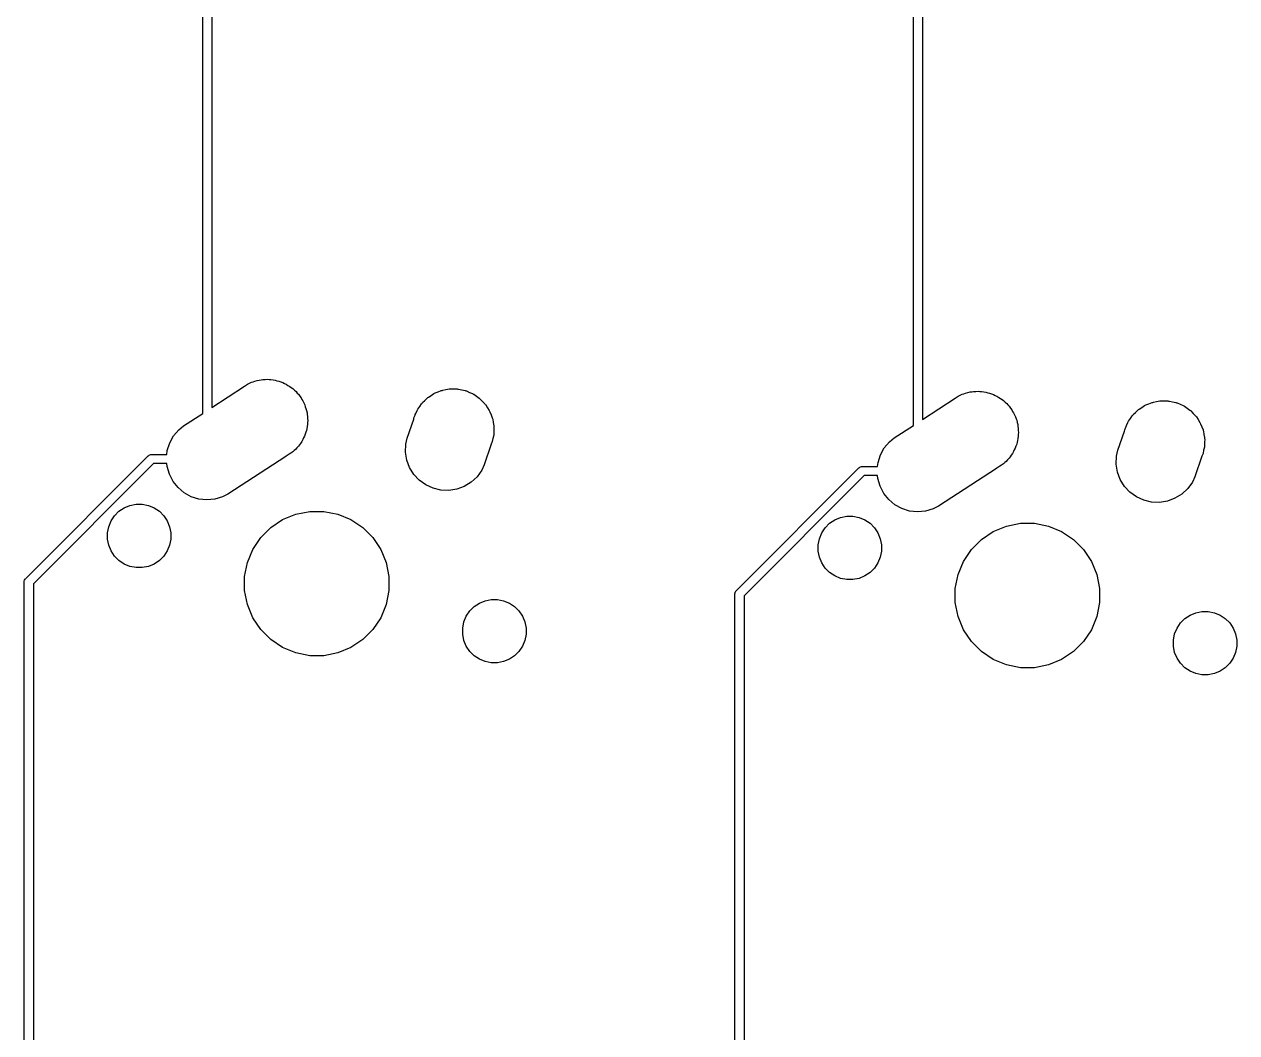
# Model space of a CAD drawing. Extents: x -662 to -203, y -195 to -58.
# Drawn here: x -468.18 to -434.68, y -121.09 to -93.24 of the extents above; entities that cross this region are included whole.
import ezdxf

# ---------------------------------------------------------------- set-up
doc = ezdxf.new("R2010")
doc.units = 0
doc.layers.add('BLACK', color=7, linetype='CONTINUOUS')

msp = doc.modelspace()

# ---------------------------------------------------------------- linework, layer by layer
at = {"layer": 'BLACK', "linetype": 'CONTINUOUS'}
for p, q in [((-463.246, -103.984), (-463.246, -90.2418)), ((-462.992, -90.2881), (-462.992, -103.819)), ((-443.612, -104.314), (-443.612, -90.5721)), ((-443.358, -90.6184), (-443.358, -104.149)), ((-462.009, -103.176), (-461.951, -103.152)), ((-461.951, -103.152), (-461.896, -103.124)), ((-461.896, -103.124), (-461.849, -103.11)), ((-461.849, -103.11), (-461.804, -103.091)), ((-461.804, -103.091), (-461.743, -103.079)), ((-461.743, -103.079), (-461.684, -103.062)), ((-461.684, -103.062), (-461.635, -103.058)), ((-461.635, -103.058), (-461.586, -103.048)), ((-461.586, -103.048), (-461.524, -103.048)), ((-461.524, -103.048), (-461.463, -103.043)), ((-461.463, -103.043), (-461.414, -103.048)), ((-461.414, -103.048), (-461.365, -103.048)), ((-461.365, -103.048), (-461.304, -103.06)), ((-461.304, -103.06), (-461.243, -103.067)), ((-461.243, -103.067), (-461.196, -103.082)), ((-461.196, -103.082), (-461.147, -103.091)), ((-461.147, -103.091), (-461.09, -103.115)), ((-461.09, -103.115), (-461.031, -103.134)), ((-461.031, -103.134), (-460.988, -103.157)), ((-460.988, -103.157), (-460.943, -103.176)), ((-462.992, -103.819), (-462.095, -103.234)), ((-462.095, -103.234), (-462.009, -103.176)), ((-460.943, -103.176), (-460.891, -103.211)), ((-460.891, -103.211), (-460.837, -103.24)), ((-460.837, -103.24), (-460.799, -103.272)), ((-460.799, -103.272), (-460.758, -103.299)), ((-460.758, -103.299), (-460.715, -103.343)), ((-460.715, -103.343), (-460.667, -103.383)), ((-460.667, -103.383), (-460.637, -103.421)), ((-460.637, -103.421), (-460.602, -103.456)), ((-460.602, -103.456), (-460.567, -103.507)), ((-457.013, -103.535), (-456.936, -103.488)), ((-456.936, -103.488), (-456.861, -103.437)), ((-456.861, -103.437), (-456.842, -103.43)), ((-456.842, -103.43), (-456.824, -103.419)), ((-456.824, -103.419), (-456.74, -103.387)), ((-456.74, -103.387), (-456.656, -103.353)), ((-456.656, -103.353), (-456.636, -103.349)), ((-456.636, -103.349), (-456.617, -103.341)), ((-456.617, -103.341), (-456.527, -103.327)), ((-456.527, -103.327), (-456.439, -103.309)), ((-456.439, -103.309), (-456.418, -103.309)), ((-456.418, -103.309), (-456.398, -103.306)), ((-456.398, -103.306), (-456.308, -103.309)), ((-456.308, -103.309), (-456.217, -103.309)), ((-456.217, -103.309), (-456.197, -103.313)), ((-456.197, -103.313), (-456.176, -103.314)), ((-456.176, -103.314), (-456.088, -103.335)), ((-456.088, -103.335), (-456, -103.353)), ((-456, -103.353), (-455.981, -103.36)), ((-455.981, -103.36), (-455.961, -103.365)), ((-455.961, -103.365), (-455.879, -103.403)), ((-455.879, -103.403), (-455.795, -103.437)), ((-455.795, -103.437), (-455.778, -103.449)), ((-455.778, -103.449), (-455.759, -103.457)), ((-455.759, -103.457), (-455.686, -103.51)), ((-442.375, -103.506), (-442.318, -103.483)), ((-442.318, -103.483), (-442.263, -103.454)), ((-442.263, -103.454), (-442.216, -103.44)), ((-442.216, -103.44), (-442.17, -103.422)), ((-442.17, -103.422), (-442.109, -103.409)), ((-442.109, -103.409), (-442.05, -103.392)), ((-442.05, -103.392), (-442.001, -103.388)), ((-442.001, -103.388), (-441.953, -103.378)), ((-441.953, -103.378), (-441.891, -103.378)), ((-441.891, -103.378), (-441.829, -103.373)), ((-441.829, -103.373), (-441.78, -103.378)), ((-441.78, -103.378), (-441.731, -103.378)), ((-441.731, -103.378), (-441.671, -103.39)), ((-441.671, -103.39), (-441.609, -103.397)), ((-441.609, -103.397), (-441.562, -103.412)), ((-441.562, -103.412), (-441.514, -103.422)), ((-441.514, -103.422), (-441.457, -103.445)), ((-441.457, -103.445), (-441.398, -103.464)), ((-441.398, -103.464), (-441.355, -103.488)), ((-441.355, -103.488), (-441.309, -103.506)), ((-460.567, -103.507), (-460.529, -103.556)), ((-460.529, -103.556), (-460.506, -103.599)), ((-460.506, -103.599), (-460.479, -103.64)), ((-460.479, -103.64), (-460.455, -103.697)), ((-460.455, -103.697), (-460.426, -103.752)), ((-460.426, -103.752), (-460.413, -103.8)), ((-460.413, -103.8), (-460.394, -103.845)), ((-457.305, -103.866), (-457.252, -103.792)), ((-457.252, -103.792), (-457.202, -103.717)), ((-457.202, -103.717), (-457.187, -103.703)), ((-457.187, -103.703), (-457.175, -103.686)), ((-457.175, -103.686), (-457.109, -103.624)), ((-457.109, -103.624), (-457.045, -103.56)), ((-457.045, -103.56), (-457.028, -103.549)), ((-457.028, -103.549), (-457.013, -103.535)), ((-455.686, -103.51), (-455.611, -103.56)), ((-455.611, -103.56), (-455.596, -103.575)), ((-455.596, -103.575), (-455.58, -103.587)), ((-455.58, -103.587), (-455.518, -103.653)), ((-455.518, -103.653), (-455.454, -103.717)), ((-455.454, -103.717), (-455.443, -103.734)), ((-455.443, -103.734), (-455.429, -103.749)), ((-455.429, -103.749), (-455.381, -103.826)), ((-455.381, -103.826), (-455.331, -103.901)), ((-443.358, -104.149), (-442.462, -103.564)), ((-442.462, -103.564), (-442.375, -103.506)), ((-441.309, -103.506), (-441.258, -103.541)), ((-441.258, -103.541), (-441.203, -103.571)), ((-441.203, -103.571), (-441.166, -103.602)), ((-441.166, -103.602), (-441.125, -103.63)), ((-441.125, -103.63), (-441.081, -103.673)), ((-441.081, -103.673), (-441.034, -103.713)), ((-441.034, -103.713), (-441.003, -103.751)), ((-441.003, -103.751), (-440.968, -103.786)), ((-440.968, -103.786), (-440.934, -103.838)), ((-437.379, -103.865), (-437.302, -103.818)), ((-437.302, -103.818), (-437.227, -103.768)), ((-437.227, -103.768), (-437.208, -103.76)), ((-437.208, -103.76), (-437.191, -103.749)), ((-437.191, -103.749), (-437.106, -103.717)), ((-437.106, -103.717), (-437.022, -103.683)), ((-437.022, -103.683), (-437.002, -103.679)), ((-437.002, -103.679), (-436.983, -103.672)), ((-436.983, -103.672), (-436.894, -103.657)), ((-436.894, -103.657), (-436.805, -103.64)), ((-436.805, -103.64), (-436.785, -103.64)), ((-436.785, -103.64), (-436.764, -103.636)), ((-436.764, -103.636), (-436.674, -103.64)), ((-436.674, -103.64), (-436.584, -103.64)), ((-436.584, -103.64), (-436.563, -103.644)), ((-436.563, -103.644), (-436.543, -103.644)), ((-436.543, -103.644), (-436.455, -103.665)), ((-436.455, -103.665), (-436.366, -103.683)), ((-436.366, -103.683), (-436.347, -103.691)), ((-436.347, -103.691), (-436.327, -103.695)), ((-436.327, -103.695), (-436.245, -103.733)), ((-436.245, -103.733), (-436.161, -103.768)), ((-436.161, -103.768), (-436.144, -103.779)), ((-436.144, -103.779), (-436.126, -103.788)), ((-436.126, -103.788), (-436.052, -103.84)), ((-463.78, -104.332), (-463.246, -103.984)), ((-460.394, -103.845), (-460.382, -103.906)), ((-460.382, -103.906), (-460.364, -103.965)), ((-460.364, -103.965), (-460.36, -104.014)), ((-460.36, -104.014), (-460.351, -104.062)), ((-460.351, -104.062), (-460.351, -104.124)), ((-460.351, -104.124), (-460.345, -104.186)), ((-457.599, -104.671), (-457.416, -104.141)), ((-457.416, -104.141), (-457.41, -104.106)), ((-457.41, -104.106), (-457.381, -104.036)), ((-457.381, -104.036), (-457.374, -104.017)), ((-457.374, -104.017), (-457.359, -103.985)), ((-457.359, -103.985), (-457.325, -103.901)), ((-457.325, -103.901), (-457.313, -103.884)), ((-457.313, -103.884), (-457.305, -103.866)), ((-455.331, -103.901), (-455.323, -103.92)), ((-455.323, -103.92), (-455.312, -103.938)), ((-455.312, -103.938), (-455.281, -104.023)), ((-455.281, -104.023), (-455.246, -104.106)), ((-455.246, -104.106), (-455.242, -104.126)), ((-455.242, -104.126), (-455.235, -104.145)), ((-455.235, -104.145), (-455.22, -104.235)), ((-440.934, -103.838), (-440.895, -103.886)), ((-440.895, -103.886), (-440.872, -103.93)), ((-440.872, -103.93), (-440.845, -103.97)), ((-440.845, -103.97), (-440.821, -104.028)), ((-440.821, -104.028), (-440.793, -104.083)), ((-440.793, -104.083), (-440.779, -104.13)), ((-440.779, -104.13), (-440.76, -104.175)), ((-437.671, -104.196), (-437.618, -104.123)), ((-437.618, -104.123), (-437.568, -104.047)), ((-437.568, -104.047), (-437.554, -104.033)), ((-437.554, -104.033), (-437.542, -104.016)), ((-437.542, -104.016), (-437.475, -103.955)), ((-437.475, -103.955), (-437.411, -103.891)), ((-437.411, -103.891), (-437.394, -103.879)), ((-437.394, -103.879), (-437.379, -103.865)), ((-436.052, -103.84), (-435.977, -103.891)), ((-435.977, -103.891), (-435.963, -103.905)), ((-435.963, -103.905), (-435.946, -103.917)), ((-435.946, -103.917), (-435.884, -103.983)), ((-435.884, -103.983), (-435.82, -104.047)), ((-435.82, -104.047), (-435.809, -104.064)), ((-435.809, -104.064), (-435.795, -104.079)), ((-435.795, -104.079), (-435.748, -104.156)), ((-435.748, -104.156), (-435.697, -104.232)), ((-464.052, -104.606), (-463.909, -104.436)), ((-463.909, -104.436), (-463.78, -104.332)), ((-460.394, -104.501), (-460.418, -104.558)), ((-460.384, -104.453), (-460.394, -104.501)), ((-460.369, -104.406), (-460.384, -104.453)), ((-460.363, -104.345), (-460.369, -104.406)), ((-460.351, -104.284), (-460.363, -104.345)), ((-460.345, -104.186), (-460.351, -104.235)), ((-460.351, -104.235), (-460.351, -104.284)), ((-455.22, -104.235), (-455.203, -104.324)), ((-455.203, -104.324), (-455.203, -104.344)), ((-455.203, -104.344), (-455.2, -104.364)), ((-455.2, -104.364), (-455.203, -104.455)), ((-455.203, -104.455), (-455.203, -104.545)), ((-444.146, -104.662), (-443.612, -104.314)), ((-440.76, -104.175), (-440.748, -104.236)), ((-440.748, -104.236), (-440.731, -104.295)), ((-440.731, -104.295), (-440.727, -104.344)), ((-440.727, -104.344), (-440.717, -104.393)), ((-440.717, -104.393), (-440.717, -104.454)), ((-440.717, -104.454), (-440.712, -104.516)), ((-437.965, -105.002), (-437.783, -104.471)), ((-437.783, -104.471), (-437.776, -104.436)), ((-437.776, -104.436), (-437.747, -104.366)), ((-437.747, -104.366), (-437.74, -104.347)), ((-437.74, -104.347), (-437.726, -104.315)), ((-437.726, -104.315), (-437.691, -104.232)), ((-437.691, -104.232), (-437.68, -104.215)), ((-437.68, -104.215), (-437.671, -104.196)), ((-435.697, -104.232), (-435.69, -104.251)), ((-435.69, -104.251), (-435.679, -104.268)), ((-435.679, -104.268), (-435.647, -104.353)), ((-435.647, -104.353), (-435.613, -104.436)), ((-435.613, -104.436), (-435.609, -104.457)), ((-435.609, -104.457), (-435.601, -104.476)), ((-435.601, -104.476), (-435.587, -104.565)), ((-464.225, -105.011), (-464.158, -104.8)), ((-464.158, -104.8), (-464.052, -104.606)), ((-460.543, -104.812), (-460.574, -104.849)), ((-460.513, -104.757), (-460.543, -104.812)), ((-460.479, -104.706), (-460.513, -104.757)), ((-460.46, -104.661), (-460.479, -104.706)), ((-460.436, -104.617), (-460.46, -104.661)), ((-460.418, -104.558), (-460.436, -104.617)), ((-457.645, -105.054), (-457.637, -104.833)), ((-457.637, -104.833), (-457.599, -104.671)), ((-455.275, -104.833), (-455.47, -105.402)), ((-455.246, -104.762), (-455.275, -104.833)), ((-455.228, -104.674), (-455.246, -104.762)), ((-455.208, -104.586), (-455.228, -104.674)), ((-455.207, -104.565), (-455.208, -104.586)), ((-455.203, -104.545), (-455.207, -104.565)), ((-444.418, -104.936), (-444.276, -104.766)), ((-444.276, -104.766), (-444.146, -104.662)), ((-440.76, -104.831), (-440.784, -104.889)), ((-440.751, -104.783), (-440.76, -104.831)), ((-440.736, -104.736), (-440.751, -104.783)), ((-440.729, -104.675), (-440.736, -104.736)), ((-440.717, -104.614), (-440.729, -104.675)), ((-440.712, -104.516), (-440.717, -104.565)), ((-440.717, -104.565), (-440.717, -104.614)), ((-435.587, -104.565), (-435.569, -104.654)), ((-435.569, -104.654), (-435.569, -104.674)), ((-435.569, -104.674), (-435.566, -104.695)), ((-435.566, -104.695), (-435.569, -104.785)), ((-435.569, -104.785), (-435.569, -104.875)), ((-468.135, -108.542), (-464.751, -105.159)), ((-464.751, -105.159), (-464.747, -105.154)), ((-464.747, -105.154), (-464.728, -105.138)), ((-464.728, -105.138), (-464.706, -105.126)), ((-464.706, -105.126), (-464.682, -105.119)), ((-464.682, -105.119), (-464.663, -105.117)), ((-464.663, -105.117), (-464.657, -105.117)), ((-464.657, -105.117), (-464.651, -105.117)), ((-464.651, -105.117), (-464.237, -105.117)), ((-464.237, -105.117), (-464.225, -105.011)), ((-460.949, -105.172), (-462.551, -106.217)), ((-460.943, -105.17), (-460.949, -105.172)), ((-460.856, -105.112), (-460.943, -105.17)), ((-460.815, -105.085), (-460.856, -105.112)), ((-460.81, -105.081), (-460.815, -105.085)), ((-460.758, -105.047), (-460.81, -105.081)), ((-460.724, -105.012), (-460.758, -105.047)), ((-460.685, -104.981), (-460.724, -105.012)), ((-460.646, -104.934), (-460.685, -104.981)), ((-460.602, -104.89), (-460.646, -104.934)), ((-460.574, -104.849), (-460.602, -104.89)), ((-457.61, -105.273), (-457.645, -105.054)), ((-444.591, -105.341), (-444.525, -105.13)), ((-444.525, -105.13), (-444.418, -104.936)), ((-440.909, -105.142), (-440.941, -105.18)), ((-440.88, -105.088), (-440.909, -105.142)), ((-440.845, -105.036), (-440.88, -105.088)), ((-440.826, -104.991), (-440.845, -105.036)), ((-440.803, -104.948), (-440.826, -104.991)), ((-440.784, -104.889), (-440.803, -104.948)), ((-438.011, -105.385), (-438.003, -105.163)), ((-438.003, -105.163), (-437.965, -105.002)), ((-435.642, -105.163), (-435.837, -105.732)), ((-435.613, -105.093), (-435.642, -105.163)), ((-435.595, -105.004), (-435.613, -105.093)), ((-435.574, -104.916), (-435.595, -105.004)), ((-435.573, -104.895), (-435.574, -104.916)), ((-435.569, -104.875), (-435.573, -104.895)), ((-464.605, -105.371), (-467.922, -108.689)), ((-464.237, -105.371), (-464.605, -105.371)), ((-464.23, -105.452), (-464.237, -105.371)), ((-464.168, -105.665), (-464.23, -105.452)), ((-457.532, -105.481), (-457.61, -105.273)), ((-457.416, -105.669), (-457.532, -105.481)), ((-455.47, -105.402), (-455.54, -105.553)), ((-448.501, -108.872), (-445.118, -105.489)), ((-445.118, -105.489), (-445.114, -105.484)), ((-445.114, -105.484), (-445.095, -105.468)), ((-445.095, -105.468), (-445.073, -105.457)), ((-445.073, -105.457), (-445.049, -105.449)), ((-445.049, -105.449), (-445.03, -105.448)), ((-445.03, -105.448), (-445.024, -105.447)), ((-445.024, -105.447), (-445.017, -105.448)), ((-445.017, -105.448), (-444.603, -105.448)), ((-444.603, -105.448), (-444.591, -105.341)), ((-441.315, -105.503), (-442.917, -106.547)), ((-441.309, -105.5), (-441.315, -105.503)), ((-441.223, -105.442), (-441.309, -105.5)), ((-441.181, -105.416), (-441.223, -105.442)), ((-441.176, -105.412), (-441.181, -105.416)), ((-441.125, -105.377), (-441.176, -105.412)), ((-441.09, -105.342), (-441.125, -105.377)), ((-441.052, -105.312), (-441.09, -105.342)), ((-441.012, -105.264), (-441.052, -105.312)), ((-440.968, -105.22), (-441.012, -105.264)), ((-440.941, -105.18), (-440.968, -105.22)), ((-437.976, -105.603), (-438.011, -105.385)), ((-464.066, -105.862), (-464.168, -105.665)), ((-457.265, -105.832), (-457.416, -105.669)), ((-457.085, -105.961), (-457.265, -105.832)), ((-455.669, -105.732), (-455.831, -105.883)), ((-455.54, -105.553), (-455.669, -105.732)), ((-444.971, -105.702), (-448.289, -109.019)), ((-444.604, -105.702), (-444.971, -105.702)), ((-444.597, -105.782), (-444.604, -105.702)), ((-444.535, -105.995), (-444.597, -105.782)), ((-437.899, -105.811), (-437.976, -105.603)), ((-437.782, -106), (-437.899, -105.811)), ((-435.837, -105.732), (-435.906, -105.883)), ((-463.927, -106.034), (-464.066, -105.862)), ((-463.758, -106.177), (-463.927, -106.034)), ((-463.563, -106.284), (-463.758, -106.177)), ((-456.884, -106.053), (-457.085, -105.961)), ((-456.668, -106.104), (-456.884, -106.053)), ((-456.446, -106.112), (-456.668, -106.104)), ((-456.228, -106.077), (-456.446, -106.112)), ((-456.02, -106), (-456.228, -106.077)), ((-455.831, -105.883), (-456.02, -106)), ((-444.432, -106.192), (-444.535, -105.995)), ((-437.631, -106.162), (-437.782, -106)), ((-437.452, -106.292), (-437.631, -106.162)), ((-436.036, -106.063), (-436.198, -106.214)), ((-435.906, -105.883), (-436.036, -106.063)), ((-465.258, -106.528), (-465.089, -106.494)), ((-465.089, -106.494), (-464.917, -106.494)), ((-464.917, -106.494), (-464.748, -106.528)), ((-463.352, -106.35), (-463.563, -106.284)), ((-463.132, -106.375), (-463.352, -106.35)), ((-462.911, -106.355), (-463.132, -106.375)), ((-462.698, -106.293), (-462.911, -106.355)), ((-462.551, -106.217), (-462.698, -106.293)), ((-444.294, -106.365), (-444.432, -106.192)), ((-444.124, -106.507), (-444.294, -106.365)), ((-443.93, -106.614), (-444.124, -106.507)), ((-437.25, -106.384), (-437.452, -106.292)), ((-437.034, -106.435), (-437.25, -106.384)), ((-436.813, -106.443), (-437.034, -106.435)), ((-436.594, -106.407), (-436.813, -106.443)), ((-436.387, -106.33), (-436.594, -106.407)), ((-436.198, -106.214), (-436.387, -106.33)), ((-465.778, -106.955), (-465.683, -106.811)), ((-465.683, -106.811), (-465.561, -106.689)), ((-465.561, -106.689), (-465.417, -106.594)), ((-465.417, -106.594), (-465.258, -106.528)), ((-464.748, -106.528), (-464.589, -106.594)), ((-464.589, -106.594), (-464.445, -106.689)), ((-464.445, -106.689), (-464.323, -106.811)), ((-464.323, -106.811), (-464.228, -106.955)), ((-461.041, -106.917), (-460.678, -106.767)), ((-460.678, -106.767), (-460.292, -106.69)), ((-460.292, -106.69), (-459.9, -106.69)), ((-459.9, -106.69), (-459.514, -106.767)), ((-459.514, -106.767), (-459.152, -106.917)), ((-445.625, -106.858), (-445.456, -106.824)), ((-445.456, -106.824), (-445.283, -106.824)), ((-445.283, -106.824), (-445.114, -106.858)), ((-443.718, -106.681), (-443.93, -106.614)), ((-443.498, -106.705), (-443.718, -106.681)), ((-443.277, -106.686), (-443.498, -106.705)), ((-443.065, -106.624), (-443.277, -106.686)), ((-442.917, -106.547), (-443.065, -106.624)), ((-465.878, -107.283), (-465.844, -107.114)), ((-465.844, -107.114), (-465.778, -106.955)), ((-464.228, -106.955), (-464.162, -107.114)), ((-464.162, -107.114), (-464.128, -107.283)), ((-461.645, -107.413), (-461.367, -107.135)), ((-461.367, -107.135), (-461.041, -106.917)), ((-459.152, -106.917), (-458.825, -107.135)), ((-458.825, -107.135), (-458.547, -107.413)), ((-446.145, -107.285), (-446.049, -107.142)), ((-446.049, -107.142), (-445.927, -107.02)), ((-445.927, -107.02), (-445.784, -106.924)), ((-445.784, -106.924), (-445.625, -106.858)), ((-445.114, -106.858), (-444.955, -106.924)), ((-444.955, -106.924), (-444.812, -107.02)), ((-444.812, -107.02), (-444.69, -107.142)), ((-444.69, -107.142), (-444.594, -107.285)), ((-441.407, -107.247), (-441.044, -107.097)), ((-441.044, -107.097), (-440.659, -107.02)), ((-440.659, -107.02), (-440.266, -107.02)), ((-440.266, -107.02), (-439.881, -107.097)), ((-439.881, -107.097), (-439.518, -107.247)), ((-465.878, -107.455), (-465.878, -107.283)), ((-465.844, -107.624), (-465.878, -107.455)), ((-464.128, -107.455), (-464.162, -107.624)), ((-464.128, -107.283), (-464.128, -107.455)), ((-461.863, -107.739), (-461.645, -107.413)), ((-458.547, -107.413), (-458.329, -107.739)), ((-446.244, -107.613), (-446.211, -107.444)), ((-446.211, -107.444), (-446.145, -107.285)), ((-444.594, -107.285), (-444.528, -107.444)), ((-444.528, -107.444), (-444.494, -107.613)), ((-442.011, -107.743), (-441.734, -107.465)), ((-441.734, -107.465), (-441.407, -107.247)), ((-439.518, -107.247), (-439.192, -107.465)), ((-439.192, -107.465), (-438.914, -107.743)), ((-465.778, -107.783), (-465.844, -107.624)), ((-465.683, -107.927), (-465.778, -107.783)), ((-464.228, -107.783), (-464.323, -107.927)), ((-464.162, -107.624), (-464.228, -107.783)), ((-462.013, -108.102), (-461.863, -107.739)), ((-458.329, -107.739), (-458.179, -108.102)), ((-446.244, -107.785), (-446.244, -107.613)), ((-446.211, -107.955), (-446.244, -107.785)), ((-444.494, -107.785), (-444.528, -107.955)), ((-444.494, -107.613), (-444.494, -107.785)), ((-442.23, -108.07), (-442.011, -107.743)), ((-438.914, -107.743), (-438.696, -108.07)), ((-465.561, -108.049), (-465.683, -107.927)), ((-465.417, -108.144), (-465.561, -108.049)), ((-465.258, -108.21), (-465.417, -108.144)), ((-464.589, -108.144), (-464.748, -108.21)), ((-464.445, -108.049), (-464.589, -108.144)), ((-464.323, -107.927), (-464.445, -108.049)), ((-462.09, -108.487), (-462.013, -108.102)), ((-458.179, -108.102), (-458.102, -108.487)), ((-446.145, -108.114), (-446.211, -107.955)), ((-446.049, -108.257), (-446.145, -108.114)), ((-444.594, -108.114), (-444.69, -108.257)), ((-444.528, -107.955), (-444.594, -108.114)), ((-442.38, -108.432), (-442.23, -108.07)), ((-438.696, -108.07), (-438.545, -108.432)), ((-465.089, -108.244), (-465.258, -108.21)), ((-464.917, -108.244), (-465.089, -108.244)), ((-464.748, -108.21), (-464.917, -108.244)), ((-462.09, -108.88), (-462.09, -108.487)), ((-458.102, -108.487), (-458.102, -108.88)), ((-445.927, -108.379), (-446.049, -108.257)), ((-445.784, -108.475), (-445.927, -108.379)), ((-445.625, -108.541), (-445.784, -108.475)), ((-444.955, -108.475), (-445.114, -108.541)), ((-444.812, -108.379), (-444.955, -108.475)), ((-444.69, -108.257), (-444.812, -108.379)), ((-442.456, -108.818), (-442.38, -108.432)), ((-438.545, -108.432), (-438.469, -108.818)), ((-468.177, -108.636), (-468.175, -108.612)), ((-468.176, -108.643), (-468.177, -108.636)), ((-468.176, -122.385), (-468.176, -108.643)), ((-468.175, -108.612), (-468.167, -108.588)), ((-468.167, -108.588), (-468.155, -108.566)), ((-468.167, -108.588), (-468.167, -108.588)), ((-468.155, -108.566), (-468.14, -108.546)), ((-468.14, -108.546), (-468.135, -108.542)), ((-467.922, -108.689), (-467.922, -122.219)), ((-445.456, -108.574), (-445.625, -108.541)), ((-445.283, -108.574), (-445.456, -108.574)), ((-445.114, -108.541), (-445.283, -108.574)), ((-442.456, -109.21), (-442.456, -108.818)), ((-438.469, -108.818), (-438.469, -109.21)), ((-462.013, -109.265), (-462.09, -108.88)), ((-458.102, -108.88), (-458.179, -109.265)), ((-455.604, -109.223), (-455.444, -109.157)), ((-455.444, -109.157), (-455.275, -109.124)), ((-455.275, -109.124), (-455.103, -109.124)), ((-455.103, -109.124), (-454.934, -109.157)), ((-454.934, -109.157), (-454.775, -109.223)), ((-448.543, -108.967), (-448.541, -108.942)), ((-448.543, -108.973), (-448.543, -108.967)), ((-448.543, -122.715), (-448.543, -108.973)), ((-448.541, -108.942), (-448.534, -108.918)), ((-448.534, -108.918), (-448.528, -108.908)), ((-448.528, -108.908), (-448.522, -108.896)), ((-448.522, -108.896), (-448.506, -108.876)), ((-448.506, -108.876), (-448.501, -108.872)), ((-448.289, -109.019), (-448.289, -122.55)), ((-461.863, -109.628), (-462.013, -109.265)), ((-458.179, -109.265), (-458.329, -109.628)), ((-455.965, -109.584), (-455.869, -109.441)), ((-455.869, -109.441), (-455.747, -109.319)), ((-455.747, -109.319), (-455.604, -109.223)), ((-454.775, -109.223), (-454.631, -109.319)), ((-454.631, -109.319), (-454.51, -109.441)), ((-454.51, -109.441), (-454.414, -109.584)), ((-442.38, -109.596), (-442.456, -109.21)), ((-438.469, -109.21), (-438.545, -109.596)), ((-435.97, -109.553), (-435.811, -109.488)), ((-435.811, -109.488), (-435.642, -109.454)), ((-435.642, -109.454), (-435.469, -109.454)), ((-435.469, -109.454), (-435.3, -109.488)), ((-435.3, -109.488), (-435.141, -109.553)), ((-461.645, -109.955), (-461.863, -109.628)), ((-458.329, -109.628), (-458.547, -109.955)), ((-456.064, -109.912), (-456.031, -109.743)), ((-456.031, -109.743), (-455.965, -109.584)), ((-454.414, -109.584), (-454.348, -109.743)), ((-454.348, -109.743), (-454.314, -109.912)), ((-442.23, -109.959), (-442.38, -109.596)), ((-438.545, -109.596), (-438.696, -109.959)), ((-436.331, -109.914), (-436.235, -109.771)), ((-436.235, -109.771), (-436.113, -109.649)), ((-436.113, -109.649), (-435.97, -109.553)), ((-435.141, -109.553), (-434.998, -109.649)), ((-434.998, -109.649), (-434.876, -109.771)), ((-434.876, -109.771), (-434.78, -109.914)), ((-461.367, -110.233), (-461.645, -109.955)), ((-458.547, -109.955), (-458.825, -110.233)), ((-456.064, -110.085), (-456.064, -109.912)), ((-456.031, -110.254), (-456.064, -110.085)), ((-454.314, -110.085), (-454.348, -110.254)), ((-454.314, -109.912), (-454.314, -110.085)), ((-442.011, -110.285), (-442.23, -109.959)), ((-438.696, -109.959), (-438.914, -110.285)), ((-436.431, -110.243), (-436.397, -110.074)), ((-436.397, -110.074), (-436.331, -109.914)), ((-434.78, -109.914), (-434.714, -110.074)), ((-434.714, -110.074), (-434.681, -110.243)), ((-461.041, -110.451), (-461.367, -110.233)), ((-460.678, -110.601), (-461.041, -110.451)), ((-459.152, -110.451), (-459.514, -110.601)), ((-458.825, -110.233), (-459.152, -110.451)), ((-455.965, -110.413), (-456.031, -110.254)), ((-455.869, -110.556), (-455.965, -110.413)), ((-454.414, -110.413), (-454.51, -110.556)), ((-454.348, -110.254), (-454.414, -110.413)), ((-441.734, -110.563), (-442.011, -110.285)), ((-438.914, -110.285), (-439.192, -110.563)), ((-436.431, -110.415), (-436.431, -110.243)), ((-436.397, -110.584), (-436.431, -110.415)), ((-434.681, -110.415), (-434.714, -110.584)), ((-434.681, -110.243), (-434.681, -110.415)), ((-460.292, -110.678), (-460.678, -110.601)), ((-459.9, -110.678), (-460.292, -110.678)), ((-459.514, -110.601), (-459.9, -110.678)), ((-455.747, -110.678), (-455.869, -110.556)), ((-455.604, -110.774), (-455.747, -110.678)), ((-455.444, -110.84), (-455.604, -110.774)), ((-455.275, -110.874), (-455.444, -110.84)), ((-454.934, -110.84), (-455.103, -110.874)), ((-454.775, -110.774), (-454.934, -110.84)), ((-454.631, -110.678), (-454.775, -110.774)), ((-454.51, -110.556), (-454.631, -110.678)), ((-441.407, -110.781), (-441.734, -110.563)), ((-441.044, -110.931), (-441.407, -110.781)), ((-439.518, -110.781), (-439.881, -110.931)), ((-439.192, -110.563), (-439.518, -110.781)), ((-436.331, -110.743), (-436.397, -110.584)), ((-436.235, -110.887), (-436.331, -110.743)), ((-434.78, -110.743), (-434.876, -110.887)), ((-434.714, -110.584), (-434.78, -110.743)), ((-455.103, -110.874), (-455.275, -110.874)), ((-440.659, -111.008), (-441.044, -110.931)), ((-440.266, -111.008), (-440.659, -111.008)), ((-439.881, -110.931), (-440.266, -111.008)), ((-436.113, -111.009), (-436.235, -110.887)), ((-435.97, -111.104), (-436.113, -111.009)), ((-435.811, -111.17), (-435.97, -111.104)), ((-435.642, -111.204), (-435.811, -111.17)), ((-435.469, -111.204), (-435.642, -111.204)), ((-435.3, -111.17), (-435.469, -111.204)), ((-435.141, -111.104), (-435.3, -111.17)), ((-434.998, -111.009), (-435.141, -111.104)), ((-434.876, -110.887), (-434.998, -111.009))]:
    msp.add_line(p, q, dxfattribs=at)

doc.saveas('drawing.dxf')
